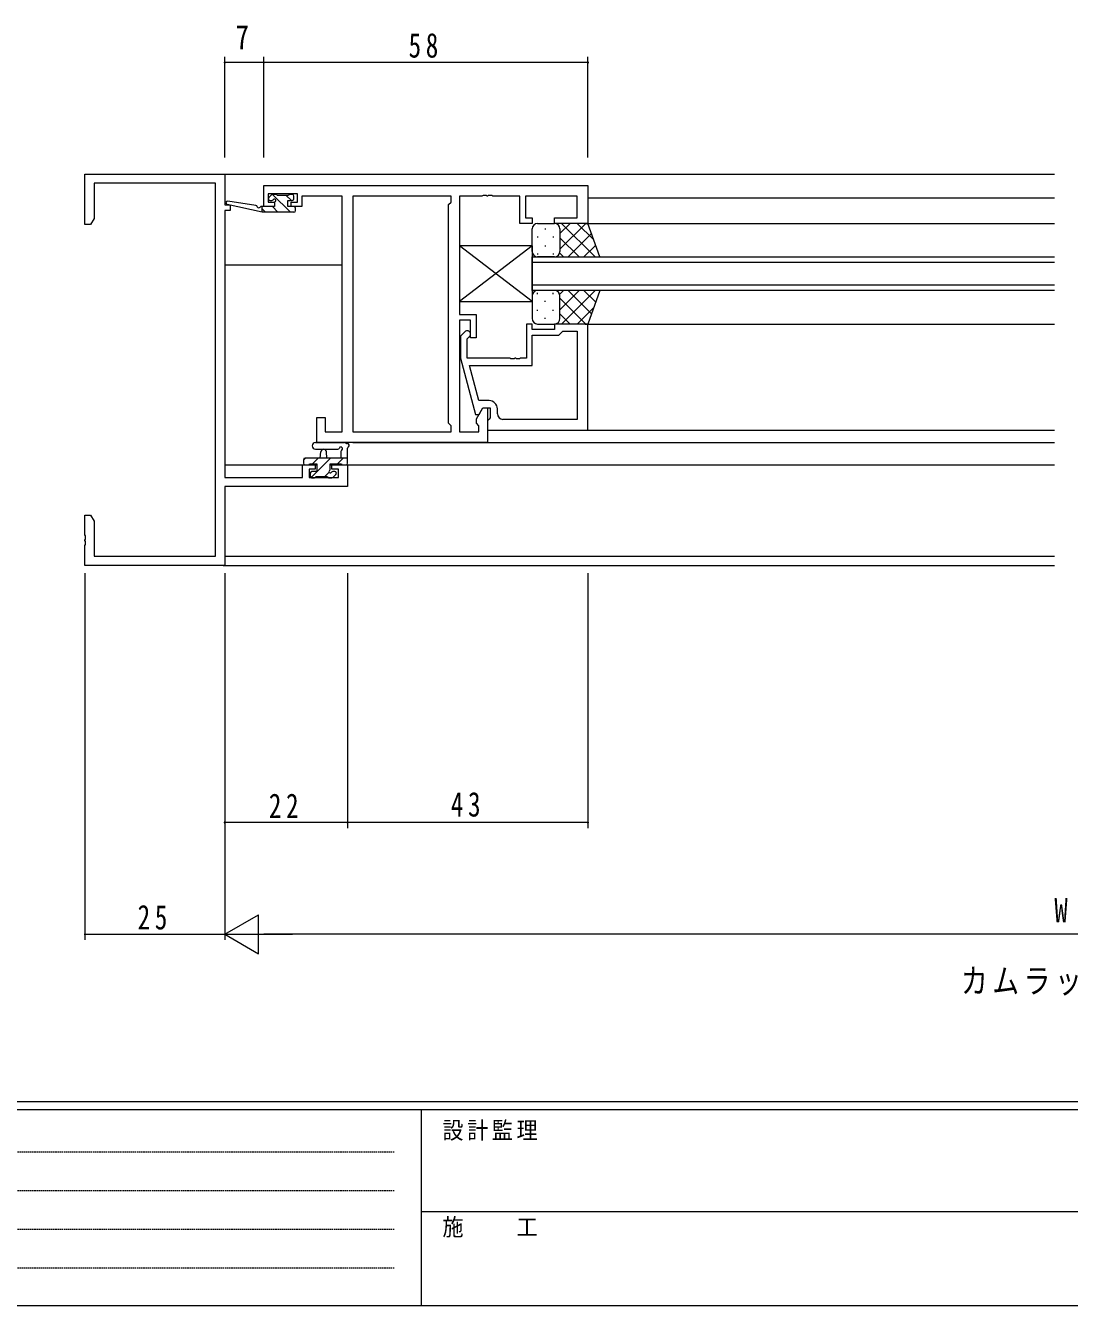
# Model space of a CAD drawing. Units: millimetres on the paper. Extents: x -397 to 397, y -282 to 282.
# Drawn here: x -207.1 to -20.3, y -282.1 to -53.1 of the extents above; entities that cross this region are included whole.
import ezdxf
from ezdxf.enums import TextEntityAlignment as Align

# ---------------------------------------------------------------- set-up
doc = ezdxf.new("R2010")
doc.units = ezdxf.units.MM
doc.linetypes.add('USER1', pattern=[0.375, 0.25, -0.125])
for name, color, linetype, lineweight in [('0-1_YKK_ZWAK', 7, 'Continuous', 18), ('0-3_YKK_11', 7, 'Continuous', 18), ('0-4_YKK_12', 2, 'Continuous', 18), ('0-5_YKK_13', 4, 'Continuous', 18), ('0-7_YKK_D', 6, 'Continuous', 18)]:
    doc.layers.add(name, color=color, linetype=linetype, lineweight=lineweight)
doc.layers.add('0-2_USER1', color=7, linetype='Continuous')
doc.styles.add('ＭＳ ゴシック', font='')
doc.styles.get('ＭＳ ゴシック').set_extended_font_data('MS Gothic')

msp = doc.modelspace()

# ---------------------------------------------------------------- linework, layer by layer
at = {"layer": '0-1_YKK_ZWAK'}
for p, q in [((376.092, -245.7), (-393.908, -245.7)), ((338.292, -247.1), (-393.908, -247.1)), ((-136.308, -247.1), (-136.308, -282.1)), ((-136.308, -265.299), (-7.508, -265.299)), ((-393.908, -282.1), (338.292, -282.1))]:
    msp.add_line(p, q, dxfattribs=at)
at = {"layer": '0-1_YKK_ZWAK', "linetype": 'USER1'}
for p, q in [((-389.31, -254.612), (-141.117, -254.612)), ((-389.31, -261.541), (-141.117, -261.541)), ((-389.31, -268.47), (-141.117, -268.47)), ((-389.31, -275.398), (-141.117, -275.398))]:
    msp.add_line(p, q, dxfattribs=at)
at = {"layer": '0-3_YKK_11'}
for p, q in [((-196.496, -79.7), (-171.496, -79.7)), ((-196.496, -88.7), (-196.496, -79.7)), ((-171.496, -79.7), (-171.496, -85.2)), ((-194.866, -81.33), (-194.866, -87.609)), ((-173.126, -81.33), (-194.866, -81.33)), ((-173.126, -148.07), (-173.126, -81.33)), ((-164.496, -85.5), (-164.496, -81.7)), ((-164.496, -81.7), (-106.496, -81.7)), ((-106.496, -81.7), (-106.496, -88.5)), ((-163.696, -83.2), (-163.696, -84.7)), ((-158.496, -83.2), (-163.696, -83.2)), ((-163.696, -84.7), (-162.596, -84.7)), ((-162.596, -84.7), (-162.596, -85.5)), ((-159.596, -84.7), (-158.496, -84.7)), ((-159.596, -85.5), (-159.596, -84.7)), ((-158.496, -84.7), (-158.496, -83.2)), ((-150.496, -83.63), (-157.696, -83.63)), ((-157.696, -83.63), (-157.696, -84.43)), ((-157.696, -84.43), (-157.696, -85.5)), ((-150.496, -125.77), (-150.496, -83.63)), ((-148.566, -83.63), (-148.566, -125.77)), ((-148.566, -83.63), (-148.566, -125.77)), ((-130.996, -83.63), (-148.566, -83.63)), ((-131.426, -85.13), (-130.996, -84.7)), ((-130.996, -84.7), (-130.996, -83.63)), ((-125.454, -83.63), (-129.496, -83.63)), ((-129.496, -83.63), (-129.496, -104.8)), ((-125.271, -83.51), (-125.454, -83.63)), ((-124.721, -83.51), (-125.271, -83.51)), ((-124.537, -83.63), (-124.721, -83.51)), ((-124.454, -83.63), (-124.537, -83.63)), ((-124.271, -83.51), (-124.454, -83.63)), ((-123.721, -83.51), (-124.271, -83.51)), ((-123.537, -83.63), (-123.721, -83.51)), ((-118.696, -83.63), (-123.537, -83.63)), ((-118.696, -88.5), (-118.696, -83.63)), ((-117.696, -83.63), (-117.696, -87.5)), ((-108.426, -83.63), (-117.696, -83.63)), ((-108.426, -87.5), (-108.426, -83.63)), ((-171.496, -85.2), (-170.496, -85.2)), ((-170.496, -86.2), (-171.496, -86.2)), ((-171.496, -86.2), (-171.496, -133.97)), ((-170.496, -85.2), (-170.496, -86.2)), ((-162.596, -85.5), (-164.496, -85.5)), ((-157.696, -85.5), (-159.596, -85.5)), ((-131.426, -124.27), (-131.426, -85.13)), ((-195.496, -88.7), (-196.496, -88.7)), ((-194.866, -87.609), (-195.496, -88.7)), ((-116.496, -88.5), (-118.696, -88.5)), ((-117.696, -87.5), (-116.496, -87.5)), ((-116.496, -87.5), (-116.496, -88.5)), ((-112.496, -88.5), (-112.496, -87.5)), ((-112.496, -87.5), (-108.426, -87.5)), ((-106.496, -88.5), (-112.496, -88.5)), ((-129.496, -104.8), (-126.496, -104.8)), ((-126.496, -104.8), (-126.496, -109)), ((-127.496, -105.8), (-129.496, -105.8)), ((-129.496, -105.8), (-129.496, -125.77)), ((-127.496, -109), (-127.496, -105.8)), ((-116.496, -106.5), (-117.496, -106.5)), ((-117.496, -106.5), (-117.496, -112.6)), ((-116.496, -107.5), (-116.496, -106.5)), ((-112.496, -107.5), (-116.496, -107.5)), ((-106.496, -106.5), (-112.496, -106.5)), ((-112.496, -106.5), (-112.496, -107.5)), ((-106.496, -125.5), (-106.496, -106.5)), ((-128.52, -107.876), (-129.296, -108.651)), ((-129.296, -108.651), (-129.296, -112.597)), ((-128.096, -109.149), (-127.671, -108.724)), ((-128.096, -112.6), (-128.096, -109.149)), ((-126.496, -109), (-127.496, -109)), ((-116.496, -108.5), (-111.696, -108.5)), ((-116.496, -113.9), (-116.496, -108.5)), ((-111.696, -108.5), (-111.196, -108)), ((-111.196, -108), (-110.996, -107.8)), ((-110.996, -107.8), (-108.426, -107.8)), ((-108.426, -107.8), (-108.426, -123.57)), ((-108.426, -107.8), (-108.426, -123.57)), ((-129.296, -112.597), (-126.588, -122.7)), ((-120.454, -112.6), (-128.096, -112.6)), ((-126.016, -120.2), (-127.704, -113.9)), ((-127.704, -113.9), (-116.496, -113.9)), ((-120.271, -112.72), (-120.454, -112.6)), ((-119.721, -112.72), (-120.271, -112.72)), ((-119.537, -112.6), (-119.721, -112.72)), ((-119.454, -112.6), (-119.537, -112.6)), ((-119.271, -112.72), (-119.454, -112.6)), ((-118.721, -112.72), (-119.271, -112.72)), ((-118.537, -112.6), (-118.721, -112.72)), ((-117.496, -112.6), (-118.537, -112.6)), ((-124.196, -120.2), (-126.016, -120.2)), ((-154.996, -123.2), (-153.496, -123.2)), ((-154.996, -127.7), (-154.996, -123.2)), ((-153.496, -123.2), (-153.496, -125.77)), ((-126.588, -122.7), (-125.988, -122.7)), ((-126.426, -123.457), (-125.296, -121.5)), ((-126.426, -124.27), (-126.426, -123.457)), ((-125.988, -122.7), (-125.296, -121.5)), ((-125.296, -121.5), (-123.996, -121.5)), ((-125.296, -121.5), (-124.496, -121.5)), ((-124.496, -121.5), (-124.496, -127.7)), ((-124.196, -123.5), (-124.496, -123.8)), ((-123.996, -123.3), (-124.196, -123.5)), ((-123.996, -121.5), (-123.996, -123.3)), ((-122.696, -122.57), (-122.696, -121.7)), ((-108.426, -123.57), (-121.696, -123.57)), ((-153.496, -125.77), (-150.496, -125.77)), ((-148.566, -125.77), (-130.996, -125.77)), ((-130.996, -124.7), (-131.426, -124.27)), ((-130.996, -125.77), (-130.996, -124.7)), ((-129.496, -125.77), (-125.996, -125.77)), ((-125.996, -124.7), (-126.426, -124.27)), ((-125.996, -125.77), (-125.996, -124.7)), ((-124.496, -123.8), (-124.496, -125.5)), ((-124.496, -125.5), (-106.496, -125.5)), ((-124.496, -127.7), (-154.996, -127.7)), ((-157.596, -131.7), (-155.296, -131.7)), ((-157.596, -133.97), (-157.596, -131.7)), ((-155.296, -132.5), (-156.396, -132.5)), ((-156.396, -132.5), (-156.396, -133.97)), ((-155.296, -131.7), (-155.296, -132.5)), ((-152.296, -132.5), (-152.296, -131.7)), ((-152.296, -131.7), (-149.496, -131.7)), ((-151.126, -132.5), (-152.296, -132.5)), ((-151.126, -133.97), (-151.126, -132.5)), ((-149.496, -131.7), (-149.496, -135.6)), ((-171.496, -133.97), (-157.596, -133.97)), ((-156.396, -133.97), (-151.126, -133.97)), ((-171.496, -135.6), (-171.496, -149.7)), ((-149.496, -135.6), (-171.496, -135.6)), ((-196.496, -140.7), (-195.496, -140.7)), ((-196.496, -144.242), (-196.496, -140.7)), ((-195.496, -140.7), (-194.866, -141.791)), ((-194.866, -141.791), (-194.866, -148.07)), ((-196.376, -144.425), (-196.496, -144.242)), ((-196.496, -145.158), (-196.376, -144.975)), ((-196.496, -145.242), (-196.496, -145.158)), ((-196.376, -145.425), (-196.496, -145.242)), ((-196.496, -146.158), (-196.376, -145.975)), ((-196.496, -149.7), (-196.496, -146.158)), ((-196.376, -144.975), (-196.376, -144.425)), ((-196.376, -145.975), (-196.376, -145.425)), ((-194.866, -148.07), (-173.126, -148.07)), ((-171.496, -149.7), (-196.496, -149.7))]:
    msp.add_line(p, q, dxfattribs=at)
for centre, radius, start, end in [((-128.096, -108.3), 0.6, 314.99999, 135.00001), ((-124.196, -121.7), 1.5, 0.00001, 89.99999), ((-121.696, -122.57), 1, 180.00001, 269.99999)]:
    msp.add_arc(centre, radius, start, end, dxfattribs=at)
at = {"layer": '0-4_YKK_12'}
for p, q in [((-171.796, -79.7), (-22.996, -79.7)), ((-148.566, -83.9), (-148.566, -125.47)), ((-106.496, -83.9), (-22.996, -83.9)), ((-170.996, -85.107), (-170.996, -85.2)), ((-106.875, -88.5), (-22.996, -88.5)), ((-171.496, -95.9), (-150.496, -95.9)), ((-116.496, -100.5), (-116.496, -94.5)), ((-116.496, -94.5), (-22.996, -94.5)), ((-22.996, -95.5), (-116.496, -95.5)), ((-116.496, -99.5), (-22.996, -99.5)), ((-22.996, -100.5), (-116.496, -100.5)), ((-106.996, -106.5), (-22.996, -106.5)), ((-106.796, -125.5), (-22.996, -125.5)), ((-148.566, -127.7), (-22.996, -127.7)), ((-171.496, -131.7), (-154.996, -131.7)), ((-152.596, -131.7), (-22.996, -131.7)), ((-171.496, -148.07), (-22.996, -148.07)), ((-171.796, -149.7), (-22.996, -149.7))]:
    msp.add_line(p, q, dxfattribs=at)
at = {"layer": '0-5_YKK_13'}
for p, q in [((-165.909, -85.32), (-170.948, -84.504)), ((-163.11, -83.388), (-163.61, -83.888)), ((-163.398, -84.4), (-163.059, -84.4)), ((-159.714, -86.5), (-162.913, -83.3)), ((-162.298, -83.3), (-162.898, -83.3)), ((-160.098, -83.5), (-162.098, -83.5)), ((-159.569, -84.4), (-160.469, -83.5)), ((-159.398, -83.3), (-159.898, -83.3)), ((-159.098, -84.1), (-159.098, -83.6)), ((-164.796, -86.5), (-171.061, -85.093)), ((-164.796, -85.5), (-164.883, -85.486)), ((-164.796, -86.5), (-164.796, -85.5)), ((-164.204, -86.5), (-164.796, -85.908)), ((-159.098, -86.5), (-164.796, -86.5)), ((-161.959, -86.5), (-162.959, -85.5)), ((-159.098, -85.5), (-160.198, -85.5)), ((-158.798, -86.2), (-158.798, -85.8)), ((-115.496, -88.5), (-112.496, -88.5)), ((-106.496, -88.5), (-112.496, -88.5)), ((-111.496, -93.12), (-106.875, -88.5)), ((-111.496, -90.292), (-109.704, -88.5)), ((-111.227, -88.5), (-105.227, -94.5)), ((-108.399, -88.5), (-105.438, -91.461)), ((-104.353, -94.5), (-106.496, -88.5)), ((-116.496, -93.5), (-116.496, -89.5)), ((-115.547, -90.835), (-115.547, -91.035)), ((-114.132, -89.42), (-114.132, -89.62)), ((-112.717, -90.835), (-112.717, -91.035)), ((-111.496, -89.5), (-111.496, -93.1)), ((-111.496, -89.9), (-111.496, -93.5)), ((-111.496, -91.06), (-108.056, -94.5)), ((-110.047, -94.5), (-105.851, -90.304)), ((-116.496, -92.499), (-129.496, -92.499)), ((-116.496, -102.499), (-129.496, -92.499)), ((-116.496, -92.499), (-129.496, -102.499)), ((-129.496, -92.499), (-129.496, -102.499)), ((-116.496, -92.5), (-129.496, -92.5)), ((-116.496, -102.5), (-129.496, -92.5)), ((-116.496, -92.5), (-129.496, -102.5)), ((-129.496, -92.5), (-129.496, -102.5)), ((-116.496, -92.499), (-116.496, -102.499)), ((-116.496, -92.5), (-116.496, -102.5)), ((-115.547, -93.865), (-115.547, -94.065)), ((-114.132, -92.45), (-114.132, -92.65)), ((-112.717, -93.865), (-112.717, -94.065)), ((-111.552, -93.832), (-110.884, -94.5)), ((-107.219, -94.5), (-105.107, -92.388)), ((-112.496, -94.5), (-115.496, -94.5)), ((-112.496, -94.5), (-104.353, -94.5)), ((-112.496, -100.5), (-115.496, -100.5)), ((-104.353, -100.5), (-112.496, -100.5)), ((-111.552, -101.168), (-110.884, -100.5)), ((-111.496, -103.94), (-108.056, -100.5)), ((-111.227, -106.5), (-105.227, -100.5)), ((-110.047, -100.5), (-105.851, -104.696)), ((-107.219, -100.5), (-105.107, -102.612)), ((-104.353, -100.5), (-106.496, -106.5)), ((-129.496, -102.499), (-116.496, -102.499)), ((-129.496, -102.5), (-116.496, -102.5)), ((-116.496, -101.5), (-116.496, -105.5)), ((-115.547, -101.135), (-115.547, -100.935)), ((-114.132, -102.55), (-114.132, -102.35)), ((-112.717, -101.135), (-112.717, -100.935)), ((-111.496, -105.1), (-111.496, -101.5)), ((-111.496, -101.88), (-106.875, -106.5)), ((-111.496, -105.5), (-111.496, -101.9)), ((-115.547, -104.165), (-115.547, -103.965)), ((-112.717, -104.165), (-112.717, -103.965)), ((-111.496, -104.708), (-109.704, -106.5)), ((-108.399, -106.5), (-105.438, -103.539)), ((-115.496, -106.5), (-112.496, -106.5)), ((-114.132, -105.58), (-114.132, -105.38)), ((-106.496, -106.5), (-112.496, -106.5)), ((-155.224, -127.7), (-150.061, -127.7)), ((-157.036, -130.5), (-157.396, -130.86)), ((-149.496, -130.5), (-157.096, -130.5)), ((-152.546, -130.5), (-156.019, -133.973)), ((-154.791, -130.5), (-155.791, -131.5)), ((-155.224, -128.9), (-151.263, -128.903)), ((-154.396, -130.5), (-154.294, -129.356)), ((-153.196, -130.5), (-153.298, -129.356)), ((-150.301, -130.5), (-151.301, -131.5)), ((-150.696, -129.32), (-150.696, -130.5)), ((-149.496, -131.4), (-149.496, -128.72)), ((-157.396, -130.8), (-157.396, -131.4)), ((-157.096, -131.7), (-156.496, -131.7)), ((-156.296, -131.5), (-154.996, -131.5)), ((-154.996, -131.5), (-154.996, -132.9)), ((-150.396, -131.7), (-149.796, -131.7)), ((-156.196, -133.2), (-156.196, -133.7)), ((-154.996, -132.9), (-155.896, -132.9)), ((-155.896, -134), (-155.396, -134)), ((-155.196, -133.8), (-153.096, -133.8)), ((-152.817, -133.016), (-153.601, -133.8)), ((-152.896, -134), (-152.296, -134)), ((-151.796, -132.9), (-152.135, -132.9)), ((-152.084, -133.912), (-151.584, -133.412))]:
    msp.add_line(p, q, dxfattribs=at)
for points in [[(-160.198, -85.5), (-160.198, -84.4), (-159.398, -84.4)], [(-162.598, -84.861), (-162.598, -85.5), (-164.796, -85.5)], [(-152.596, -132.439), (-152.596, -131.5), (-150.596, -131.5)]]:
    msp.add_lwpolyline(points, dxfattribs=at)
for centre, radius, start, end in [((-170.996, -84.8), 0.3, 80.80246, 257.34138), ((-163.398, -84.1), 0.3, 135, 270), ((-162.898, -83.6), 0.3, 90, 135), ((-163.059, -84.1), 0.3, 270, 326.94427), ((-162.598, -84.4), 0.25, 303.05573, 146.94427), ((-162.298, -84.861), 0.3, 123.05573, 180), ((-162.298, -83.5), 0.2, 0, 90), ((-159.898, -83.5), 0.2, 90, 180), ((-159.398, -83.6), 0.3, 0, 90), ((-159.398, -84.1), 0.3, 270, 0), ((-165.957, -85.616), 0.3, 20.80246, 80.80246), ((-165.396, -85.403), 0.3, 200.80246, 320.80246), ((-164.931, -85.782), 0.3, 80.80246, 140.80246), ((-159.098, -85.8), 0.3, 0, 90), ((-159.098, -86.2), 0.3, 270, 0), ((-115.496, -89.5), 1, 90, 180), ((-112.496, -89.5), 1, 0, 90), ((-112.496, -89.5), 1, 0, 90), ((-115.496, -93.5), 1, 180, 270), ((-112.496, -93.5), 1, 270, 0), ((-112.496, -93.5), 1, 270, 0), ((-115.496, -101.5), 1, 90, 180), ((-112.496, -101.5), 1, 0, 90), ((-112.496, -101.5), 1, 0, 90), ((-115.496, -105.5), 1, 180, 270), ((-112.496, -105.5), 1, 270, 0), ((-112.496, -105.5), 1, 270, 0), ((-155.223, -128.3), 0.6, 89.95977, 269.95977), ((-150.061, -128), 0.3, 40.52878, 90), ((-149.605, -127.61), 0.3, 220.52878, 280.52878), ((-149.496, -128.2), 0.3, 300, 100.52878), ((-157.096, -130.8), 0.3, 90, 180), ((-153.796, -129.4), 0.5, 5.09207, 174.90793), ((-151.262, -128.603), 0.3, 269.95977, 340.81024), ((-150.696, -128.8), 0.3, 300, 160.81024), ((-150.396, -129.32), 0.3, 120, 180), ((-149.196, -128.72), 0.3, 120, 180), ((-157.096, -131.4), 0.3, 180, 270), ((-156.496, -131.5), 0.2, 270, 0), ((-152.596, -132.9), 0.25, 123.05573, 326.94427), ((-152.896, -132.439), 0.3, 303.05573, 0), ((-150.396, -131.5), 0.2, 180, 270), ((-149.796, -131.4), 0.3, 270, 0), ((-155.896, -133.2), 0.3, 90, 180), ((-155.896, -133.7), 0.3, 180, 270), ((-155.396, -133.8), 0.2, 270, 0), ((-152.896, -133.8), 0.2, 180, 270), ((-152.135, -133.2), 0.3, 90, 146.94427), ((-152.296, -133.7), 0.3, 270, 315), ((-151.796, -133.2), 0.3, 315, 90)]:
    msp.add_arc(centre, radius, start, end, dxfattribs=at)
at = {"layer": '0-7_YKK_D'}
for p, q in [((-171.496, -76.7), (-171.496, -58.7)), ((-164.496, -76.7), (-164.496, -58.7)), ((-164.496, -76.7), (-164.496, -58.7)), ((-106.496, -76.7), (-106.496, -58.7)), ((-164.496, -59.7), (-171.496, -59.7)), ((-106.496, -59.7), (-164.496, -59.7)), ((-196.496, -151.07), (-196.496, -216.7)), ((-171.496, -151.07), (-171.496, -196.7)), ((-171.496, -151.07), (-171.496, -216.7)), ((-171.496, -151.07), (-171.496, -216.7)), ((-149.496, -151.07), (-149.496, -196.7)), ((-149.496, -151.07), (-149.496, -196.7)), ((-106.496, -151.07), (-106.496, -196.7)), ((-149.496, -195.7), (-171.496, -195.7)), ((-106.496, -195.7), (-149.496, -195.7)), ((-171.496, -215.7), (-165.433, -212.2)), ((-165.433, -219.2), (-165.433, -212.2)), ((-196.496, -215.7), (-171.496, -215.7)), ((-171.496, -215.7), (-165.433, -219.2)), ((-171.496, -215.7), (-159.371, -215.7)), ((121.504, -215.7), (-164.496, -215.7))]:
    msp.add_line(p, q, dxfattribs=at)
for centre, start, end in [((-171.496, -59.7), 0, 180), ((-171.496, -59.7), 180, 0), ((-164.496, -59.7), 0, 180), ((-164.496, -59.7), 0, 180), ((-164.496, -59.7), 180, 0), ((-164.496, -59.7), 180, 0), ((-106.496, -59.7), 0, 180), ((-106.496, -59.7), 180, 0), ((-171.496, -195.7), 0, 180), ((-171.496, -195.7), 180, 0), ((-149.496, -195.7), 0, 180), ((-149.496, -195.7), 0, 180), ((-149.496, -195.7), 180, 0), ((-149.496, -195.7), 180, 0), ((-106.496, -195.7), 0, 180), ((-106.496, -195.7), 180, 0), ((-196.496, -215.7), 0, 180), ((-196.496, -215.7), 180, 0)]:
    msp.add_arc(centre, 0.106, start, end, dxfattribs=at)

# ---------------------------------------------------------------- texts
at = {"layer": '0-1_YKK_ZWAK', "char_height": 3.079, "attachment_point": 7, "style": 'ＭＳ ゴシック'}
for s, insert in [('\\T1.17;\\W0.9;設計監理', (-132.539, -252.633)), ('\\T1.17;\\W0.9;施\u3000\u3000工', (-132.539, -269.954))]:
    msp.add_mtext(s, dxfattribs=dict(at, insert=insert))
at = {"layer": '0-2_USER1', "insert": (-39.756, -226.674), "char_height": 4.399, "attachment_point": 7, "style": 'ＭＳ ゴシック'}
msp.add_mtext('\\T1.17;\\W0.8;カムラッチハンドル', dxfattribs=at)
at = {"layer": '0-7_YKK_D', "color": 7, "style": 'ＭＳ ゴシック', "width": 0.8}
for s, p in [('7', (-169.543, -58.7)), ('W', (-23.031, -214.9))]:
    msp.add_text(s, height=4.399, dxfattribs=at).set_placement(p, align=Align.BOTTOM_LEFT)
at = {"layer": '0-7_YKK_D', "color": 7, "char_height": 4.399, "attachment_point": 7, "style": 'ＭＳ ゴシック'}
for s, insert in [('\\T1.37;\\W0.75;58', (-138.59, -58.9)), ('\\T1.37;\\W0.75;22', (-163.59, -194.9)), ('\\T1.37;\\W0.75;43', (-131.029, -194.7)), ('\\T1.37;\\W0.75;25', (-187.078, -214.9))]:
    msp.add_mtext(s, dxfattribs=dict(at, insert=insert))

doc.saveas('drawing.dxf')
